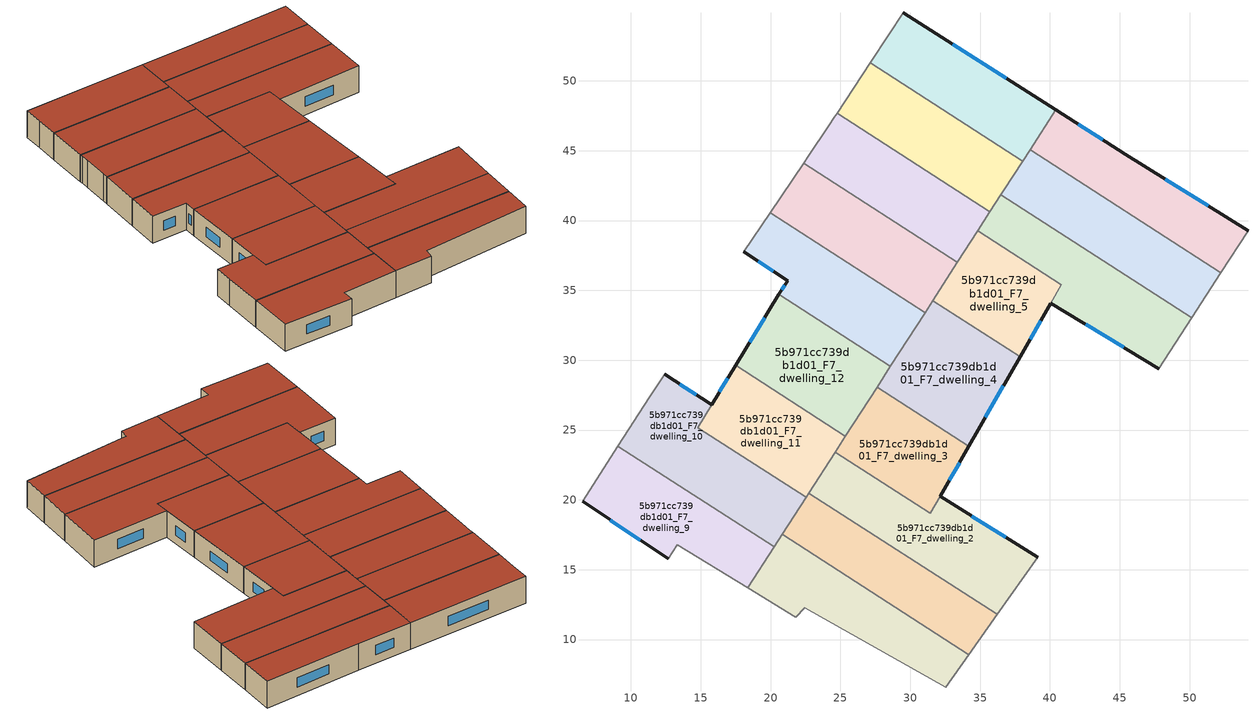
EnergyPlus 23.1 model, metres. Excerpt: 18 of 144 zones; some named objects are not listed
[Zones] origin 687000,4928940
5b971cc739db1d01_F7_dwelling_0
 floor to 5b971cc739db1d01_F6_dwelling_0 (EU_floor_Construction): 34.19,8.92 32.55,6.59 22.43,12.28 21.81,11.59 18.36,13.7 20.83,17.54 z21
 wall adiabatic (EU_wall_Construction): 18.36,13.7 21.81,11.59 22.43,12.28 32.55,6.59 34.19,8.92 z21:24
 wall to 5b971cc739db1d01_F7_dwelling_1 (EU_wall_Construction): 34.19,8.92 20.83,17.54 z21:24
 wall to 5b971cc739db1d01_F7_dwelling_9 (EU_wall_Construction): 20.25,16.63 18.36,13.7 z21:24
 wall to 5b971cc739db1d01_F7_dwelling_10 (EU_wall_Construction): 20.83,17.53 20.25,16.63 z21:24
 roof outside (EU_roof_Construction): 32.55,6.59 34.19,8.92 20.83,17.54 18.36,13.7 21.81,11.59 22.43,12.28 z24
5b971cc739db1d01_F7_dwelling_1
 floor to 5b971cc739db1d01_F6_dwelling_1 (EU_floor_Construction): 36.22,11.8 34.19,8.92 20.83,17.54 22.53,20.18 22.73,20.49 z21
 wall adiabatic (EU_wall_Construction): 34.19,8.92 36.22,11.8 z21:24
 wall to 5b971cc739db1d01_F7_dwelling_2 (EU_wall_Construction): 36.22,11.8 22.73,20.49 z21:24
 wall to 5b971cc739db1d01_F7_dwelling_10 (EU_wall_Construction): 22.53,20.18 20.83,17.54 z21:24
 wall to 5b971cc739db1d01_F7_dwelling_11 (EU_wall_Construction): 22.73,20.49 22.53,20.18 z21:24
 roof outside (EU_roof_Construction): 34.19,8.92 36.22,11.8 22.73,20.49 22.53,20.18 20.83,17.54 z24
5b971cc739db1d01_F7_dwelling_10
 floor to 5b971cc739db1d01_F6_dwelling_10 (EU_floor_Construction): 15.77,26.81 14.77,25.18 22.53,20.18 20.25,16.63 9.07,23.83 11.36,27.38 12.42,29.01 z21
 wall outside (EU_wall_Construction): 15.77,26.81 12.42,29.01 z21:24
 wall adiabatic (EU_wall_Construction): 12.42,29.01 11.36,27.38 9.07,23.83 z21:24
 wall to 5b971cc739db1d01_F7_dwelling_11 (EU_wall_Construction): 22.53,20.18 14.77,25.18 15.77,26.81 z21:24
 wall to 5b971cc739db1d01_F7_dwelling_9 (EU_wall_Construction): 9.07,23.83 20.25,16.63 z21:24
 window (EU_Window_Construction): 14.68,27.53 13.51,28.29 z21.98:23.02
 roof outside (EU_roof_Construction): 20.25,16.63 22.53,20.18 14.77,25.18 15.77,26.81 12.42,29.01 11.36,27.38 9.07,23.83 z24
5b971cc739db1d01_F7_dwelling_11
 floor to 5b971cc739db1d01_F6_dwelling_11 (EU_floor_Construction): 25.35,24.56 22.53,20.18 14.77,25.18 17.49,29.62 z21
 wall outside (EU_wall_Construction): 17.49,29.62 15.77,26.81 z21:24
 wall to 5b971cc739db1d01_F7_dwelling_12 (EU_wall_Construction): 25.35,24.56 17.49,29.62 z21:24
 wall to 5b971cc739db1d01_F7_dwelling_2 (EU_wall_Construction): 22.73,20.49 24.62,23.42 z21:24
 wall to 5b971cc739db1d01_F7_dwelling_3 (EU_wall_Construction): 24.62,23.42 25.35,24.56 z21:24
 window (EU_Window_Construction): 16.93,28.71 16.33,27.73 z21.98:23.02
 roof outside (EU_roof_Construction): 22.53,20.18 25.35,24.56 17.49,29.62 14.77,25.18 z24
5b971cc739db1d01_F7_dwelling_12
 floor to 5b971cc739db1d01_F6_dwelling_12 (EU_floor_Construction): 28.58,29.57 25.35,24.56 17.49,29.62 20.6,34.71 z21
 wall outside (EU_wall_Construction): 20.6,34.71 17.49,29.62 z21:24
 wall to 5b971cc739db1d01_F7_dwelling_13 (EU_wall_Construction): 28.58,29.57 20.6,34.71 z21:24
 wall to 5b971cc739db1d01_F7_dwelling_3 (EU_wall_Construction): 25.35,24.56 27.62,28.08 z21:24
 wall to 5b971cc739db1d01_F7_dwelling_4 (EU_wall_Construction): 27.62,28.08 28.58,29.57 z21:24
 window (EU_Window_Construction): 19.59,33.06 18.5,31.28 z21.98:23.02
 roof outside (EU_roof_Construction): 25.35,24.56 28.58,29.57 20.6,34.71 17.49,29.62 z24
5b971cc739db1d01_F7_dwelling_13
 floor to 5b971cc739db1d01_F6_dwelling_13 (EU_floor_Construction): 31.06,33.42 28.58,29.57 20.6,34.71 21.21,35.71 18.08,37.77 19.97,40.56 z21
 wall outside (EU_wall_Construction): 18.08,37.77 21.21,35.71 20.6,34.71 z21:24
 wall to 5b971cc739db1d01_F7_dwelling_14 (EU_wall_Construction): 31.06,33.42 19.97,40.56 z21:24
 wall adiabatic (EU_wall_Construction): 19.97,40.56 18.08,37.77 z21:24
 wall to 5b971cc739db1d01_F7_dwelling_4 (EU_wall_Construction): 28.58,29.57 31.06,33.42 z21:24
 window (EU_Window_Construction): 21.01,35.38 20.8,35.03 / 19.1,37.1 20.19,36.38 z21.98:23.02
 roof outside (EU_roof_Construction): 28.58,29.57 31.06,33.42 19.97,40.56 18.08,37.77 21.21,35.71 20.6,34.71 z24
5b971cc739db1d01_F7_dwelling_14
 floor to 5b971cc739db1d01_F6_dwelling_14 (EU_floor_Construction): 33.37,37.01 31.06,33.42 19.97,40.56 22.37,44.1 z21
 wall adiabatic (EU_wall_Construction): 22.37,44.1 19.97,40.56 z21:24
 wall to 5b971cc739db1d01_F7_dwelling_15 (EU_wall_Construction): 33.37,37.01 22.37,44.1 z21:24
 wall to 5b971cc739db1d01_F7_dwelling_5 (EU_wall_Construction): 31.61,34.27 33.37,37.01 z21:24
 wall to 5b971cc739db1d01_F7_dwelling_4 (EU_wall_Construction): 31.06,33.42 31.61,34.27 z21:24
 roof outside (EU_roof_Construction): 31.06,33.42 33.37,37.01 22.37,44.1 19.97,40.56 z24
5b971cc739db1d01_F7_dwelling_15
 floor to 5b971cc739db1d01_F6_dwelling_15 (EU_floor_Construction): 35.7,40.62 33.37,37.01 22.37,44.1 22.7,44.59 24.17,46.79 24.57,47.4 24.75,47.68 z21
 wall adiabatic (EU_wall_Construction): 24.75,47.68 24.57,47.4 24.17,46.79 22.7,44.59 22.37,44.1 z21:24
 wall to 5b971cc739db1d01_F7_dwelling_16 (EU_wall_Construction): 35.7,40.62 24.75,47.68 z21:24
 wall to 5b971cc739db1d01_F7_dwelling_6 (EU_wall_Construction): 34.83,39.28 35.7,40.62 z21:24
 wall to 5b971cc739db1d01_F7_dwelling_5 (EU_wall_Construction): 33.37,37.01 34.83,39.28 z21:24
 roof outside (EU_roof_Construction): 33.37,37.01 35.7,40.62 24.75,47.68 24.57,47.4 24.17,46.79 22.7,44.59 22.37,44.1 z24
5b971cc739db1d01_F7_dwelling_16
 floor to 5b971cc739db1d01_F6_dwelling_16 (EU_floor_Construction): 38.04,44.25 35.7,40.62 24.75,47.68 27.13,51.28 z21
 wall adiabatic (EU_wall_Construction): 27.13,51.28 24.75,47.68 z21:24
 wall to 5b971cc739db1d01_F7_dwelling_17 (EU_wall_Construction): 38.04,44.25 27.13,51.28 z21:24
 wall to 5b971cc739db1d01_F7_dwelling_7 (EU_wall_Construction): 36.49,41.84 36.7,42.18 38.04,44.25 z21:24
 wall to 5b971cc739db1d01_F7_dwelling_6 (EU_wall_Construction): 35.7,40.62 36.49,41.84 z21:24
 roof outside (EU_roof_Construction): 35.7,40.62 38.04,44.25 27.13,51.28 24.75,47.68 z24
5b971cc739db1d01_F7_dwelling_17
 floor to 5b971cc739db1d01_F6_dwelling_17 (EU_floor_Construction): 40.4,47.92 38.04,44.25 27.13,51.28 28.45,53.29 29.49,54.88 z21
 wall outside (EU_wall_Construction): 40.4,47.92 29.49,54.88 z21:24
 wall adiabatic (EU_wall_Construction): 29.49,54.88 28.45,53.29 27.13,51.28 z21:24
 wall to 5b971cc739db1d01_F7_dwelling_8 (EU_wall_Construction): 38.57,45.08 40.4,47.92 z21:24
 wall to 5b971cc739db1d01_F7_dwelling_7 (EU_wall_Construction): 38.04,44.26 38.57,45.08 z21:24
 window (EU_Window_Construction): 36.85,50.19 33.04,52.62 z21.98:23.02
 roof outside (EU_roof_Construction): 38.04,44.25 40.4,47.92 29.49,54.88 28.45,53.29 27.13,51.28 z24
5b971cc739db1d01_F7_dwelling_2
 floor to 5b971cc739db1d01_F6_dwelling_2 (EU_floor_Construction): 39.12,15.9 36.22,11.8 22.73,20.49 24.62,23.42 31.43,19.03 32.14,20.26 z21
 wall outside (EU_wall_Construction): 39.12,15.9 32.14,20.26 z21:24
 wall adiabatic (EU_wall_Construction): 36.22,11.8 39.12,15.9 z21:24
 wall to 5b971cc739db1d01_F7_dwelling_3 (EU_wall_Construction): 32.14,20.26 31.43,19.03 24.62,23.42 z21:24
 window (EU_Window_Construction): 36.85,17.32 34.41,18.84 z21.98:23.02
 roof outside (EU_roof_Construction): 36.22,11.8 39.12,15.9 32.14,20.26 31.43,19.03 24.62,23.42 22.73,20.49 z24
5b971cc739db1d01_F7_dwelling_3
 floor to 5b971cc739db1d01_F6_dwelling_3 (EU_floor_Construction): 34.19,23.84 31.43,19.03 24.62,23.42 27.62,28.08 z21
 wall outside (EU_wall_Construction): 32.14,20.26 34.19,23.84 z21:24
 wall to 5b971cc739db1d01_F7_dwelling_4 (EU_wall_Construction): 34.19,23.84 27.62,28.08 z21:24
 window (EU_Window_Construction): 32.8,21.43 33.52,22.68 z21.98:23.02
 roof outside (EU_roof_Construction): 31.43,19.03 34.19,23.84 27.62,28.08 24.62,23.42 z24
5b971cc739db1d01_F7_dwelling_4
 floor to 5b971cc739db1d01_F6_dwelling_4 (EU_floor_Construction): 37.85,30.24 34.19,23.84 27.62,28.08 31.61,34.27 z21
 wall outside (EU_wall_Construction): 34.19,23.84 37.85,30.24 z21:24
 wall to 5b971cc739db1d01_F7_dwelling_5 (EU_wall_Construction): 37.85,30.24 31.61,34.27 z21:24
 window (EU_Window_Construction): 35.38,25.93 36.66,28.16 z21.98:23.02
 roof outside (EU_roof_Construction): 34.19,23.84 37.85,30.24 31.61,34.27 27.62,28.08 z24
5b971cc739db1d01_F7_dwelling_5
 floor to 5b971cc739db1d01_F6_dwelling_5 (EU_floor_Construction): 40.82,35.42 37.85,30.24 31.61,34.27 34.83,39.28 z21
 wall outside (EU_wall_Construction): 37.85,30.24 40.06,34.09 z21:24
 wall to 5b971cc739db1d01_F7_dwelling_6 (EU_wall_Construction): 40.06,34.09 40.82,35.42 34.83,39.28 z21:24
 window (EU_Window_Construction): 38.57,31.49 39.34,32.84 z21.98:23.02
 roof outside (EU_roof_Construction): 37.85,30.24 40.82,35.42 34.83,39.28 31.61,34.27 z24
5b971cc739db1d01_F7_dwelling_6
 floor to 5b971cc739db1d01_F6_dwelling_6 (EU_floor_Construction): 50.15,33.04 47.8,29.4 40.06,34.09 40.82,35.42 34.83,39.28 36.49,41.84 z21
 wall outside (EU_wall_Construction): 40.06,34.09 47.8,29.4 z21:24
 wall to 5b971cc739db1d01_F7_dwelling_7 (EU_wall_Construction): 50.15,33.04 36.49,41.84 z21:24
 wall adiabatic (EU_wall_Construction): 47.8,29.4 50.15,33.04 z21:24
 window (EU_Window_Construction): 42.57,32.56 45.28,30.92 z21.98:23.02
 roof outside (EU_roof_Construction): 47.8,29.4 50.15,33.04 36.49,41.84 34.83,39.28 40.82,35.42 40.06,34.09 z24
5b971cc739db1d01_F7_dwelling_7
 floor to 5b971cc739db1d01_F6_dwelling_7 (EU_floor_Construction): 52.24,36.28 50.15,33.04 36.49,41.84 36.7,42.18 38.57,45.08 z21
 wall to 5b971cc739db1d01_F7_dwelling_8 (EU_wall_Construction): 52.24,36.28 38.57,45.08 z21:24
 wall adiabatic (EU_wall_Construction): 50.15,33.04 52.24,36.28 z21:24
 roof outside (EU_roof_Construction): 50.15,33.04 52.24,36.28 38.57,45.08 36.7,42.18 36.49,41.84 z24
5b971cc739db1d01_F7_dwelling_8
 floor to 5b971cc739db1d01_F6_dwelling_8 (EU_floor_Construction): 54.18,39.28 52.24,36.28 38.57,45.08 40.4,47.92 45.39,44.75 z21
 wall outside (EU_wall_Construction): 54.18,39.28 45.39,44.75 40.4,47.92 z21:24
 wall adiabatic (EU_wall_Construction): 52.24,36.28 54.18,39.28 z21:24
 window (EU_Window_Construction): 43.77,45.78 42.02,46.89 / 51.32,41.06 48.25,42.97 z21.98:23.02
 roof outside (EU_roof_Construction): 52.24,36.28 54.18,39.28 45.39,44.75 40.4,47.92 38.57,45.08 z24
5b971cc739db1d01_F7_dwelling_9
 floor to 5b971cc739db1d01_F6_dwelling_9 (EU_floor_Construction): 20.25,16.63 18.36,13.7 13.3,16.78 12.68,15.78 6.53,19.9 9.07,23.83 z21
 wall outside (EU_wall_Construction): 6.53,19.9 12.68,15.78 z21:24
 wall adiabatic (EU_wall_Construction): 12.68,15.78 13.3,16.78 18.36,13.7 / 9.07,23.83 6.53,19.9 z21:24
 window (EU_Window_Construction): 8.53,18.56 10.68,17.12 z21.98:23.02
 roof outside (EU_roof_Construction): 18.36,13.7 20.25,16.63 9.07,23.83 6.53,19.9 12.68,15.78 13.3,16.78 z24
[Building]
EU S2 Campaign: North Axis=0; Terrain=City; Solar Distribution=FullExterior
[Site:Location]
Bologna: Latitude=44.5; Longitude=11.25; Time Zone=1; Elevation=37
[SizingPeriod:WeatherFileDays]
AnnualSizingPeriod: Begin Month=1; Begin Day of Month=1; End Month=12; End Day of Month=31; Day of Week for Start Day=Monday; Use Weather File Daylight Saving Period=No; Use Weather File Rain and Snow Indicators=No
[MATERIAL]
EU_InternalMass_Material: Roughness=MediumRough; Thickness=0.1; Conductivity=1; Density=1800; Specific Heat=900; Thermal Absorptance=0.9; Solar Absorptance=0.7; Visible Absorptance=0.7
[MATERIAL:NOMASS] Roughness=MediumRough; Thermal Absorptance=0.9; Solar Absorptance=0.7; Visible Absorptance=0.7
Name | Thermal Resistance
EU_wall_NoMass | 0.905828
EU_roof_NoMass | 0.37593
EU_floor_NoMass | 0.67114
[WINDOWMATERIAL:SIMPLEGLAZINGSYSTEM]
EU_Window_SimpleGlazing: UFactor=4.52486; Solar Heat Gain Coefficient=0.85; Visible Transmittance=0.85
[CONSTRUCTION]
EU_wall_Construction: EU_wall_NoMass
EU_roof_Construction: EU_roof_NoMass
EU_floor_Construction: EU_floor_NoMass
EU_Window_Construction: EU_Window_SimpleGlazing
EU_InternalMass_Construction: EU_InternalMass_Material
[ZONE] Type=1; Multiplier=1; Ceiling Height=autocalculate; Floor Area=autocalculate; Part of Total Floor Area=Yes
Name | Volume
5b971cc739db1d01_F7_dwelling_0 | 168.436
5b971cc739db1d01_F7_dwelling_1 | 168.46
5b971cc739db1d01_F7_dwelling_10 | 191.74
5b971cc739db1d01_F7_dwelling_11 | 145.154
5b971cc739db1d01_F7_dwelling_12 | 168.438
5b971cc739db1d01_F7_dwelling_13; 5b971cc739db1d01_F7_dwelling_16; 5b971cc739db1d01_F7_dwelling_4 | 168.426
5b971cc739db1d01_F7_dwelling_14 | 168.458
5b971cc739db1d01_F7_dwelling_15 | 168.444
5b971cc739db1d01_F7_dwelling_17 | 168.457
5b971cc739db1d01_F7_dwelling_2 | 204.521
5b971cc739db1d01_F7_dwelling_3 | 132.349
5b971cc739db1d01_F7_dwelling_5 | 130.07
5b971cc739db1d01_F7_dwelling_6 | 187.3
5b971cc739db1d01_F7_dwelling_7 | 187.932
5b971cc739db1d01_F7_dwelling_8 | 168.45
5b971cc739db1d01_F7_dwelling_9 | 168.433
[INTERNALMASS] Construction=EU_InternalMass_Construction
Name | Zone or ZoneList | Surface Area
5b971cc739db1d01_F7_dwelling_0_EU_InternalMass | 5b971cc739db1d01_F7_dwelling_0 | 56.1451
5b971cc739db1d01_F7_dwelling_1_EU_InternalMass | 5b971cc739db1d01_F7_dwelling_1 | 56.1549
5b971cc739db1d01_F7_dwelling_2_EU_InternalMass | 5b971cc739db1d01_F7_dwelling_2 | 68.1744
5b971cc739db1d01_F7_dwelling_3_EU_InternalMass | 5b971cc739db1d01_F7_dwelling_3 | 44.1213
5b971cc739db1d01_F7_dwelling_4_EU_InternalMass | 5b971cc739db1d01_F7_dwelling_4 | 56.1423
5b971cc739db1d01_F7_dwelling_5_EU_InternalMass | 5b971cc739db1d01_F7_dwelling_5 | 43.3524
5b971cc739db1d01_F7_dwelling_6_EU_InternalMass | 5b971cc739db1d01_F7_dwelling_6 | 62.4369
5b971cc739db1d01_F7_dwelling_7_EU_InternalMass | 5b971cc739db1d01_F7_dwelling_7 | 62.642
5b971cc739db1d01_F7_dwelling_8_EU_InternalMass | 5b971cc739db1d01_F7_dwelling_8 | 56.1504
5b971cc739db1d01_F7_dwelling_9_EU_InternalMass | 5b971cc739db1d01_F7_dwelling_9 | 56.1443
5b971cc739db1d01_F7_dwelling_10_EU_InternalMass | 5b971cc739db1d01_F7_dwelling_10 | 63.9151
5b971cc739db1d01_F7_dwelling_11_EU_InternalMass | 5b971cc739db1d01_F7_dwelling_11 | 48.3802
5b971cc739db1d01_F7_dwelling_12_EU_InternalMass | 5b971cc739db1d01_F7_dwelling_12 | 56.1462
5b971cc739db1d01_F7_dwelling_13_EU_InternalMass | 5b971cc739db1d01_F7_dwelling_13 | 56.1421
5b971cc739db1d01_F7_dwelling_14_EU_InternalMass | 5b971cc739db1d01_F7_dwelling_14 | 56.1528
5b971cc739db1d01_F7_dwelling_15_EU_InternalMass | 5b971cc739db1d01_F7_dwelling_15 | 56.1477
5b971cc739db1d01_F7_dwelling_16_EU_InternalMass | 5b971cc739db1d01_F7_dwelling_16 | 56.1423
5b971cc739db1d01_F7_dwelling_17_EU_InternalMass | 5b971cc739db1d01_F7_dwelling_17 | 56.1525
[OTHEREQUIPMENT] Fuel Type=Electricity; Design Level Calculation Method=Watts/Area; Power per Zone Floor Area=1; Fraction Latent=0; Fraction Radiant=0; Fraction Lost=0; Carbon Dioxide Generation Rate=0; EndUse Subcategory=EU_Step8_InternalGains
Name | Zone or ZoneList or Space or SpaceList | Schedule
EU_Step8_InternalGain_5b971cc739db1d01_F7_dwelling_0_f000 | 5b971cc739db1d01_F7_dwelling_0 | EU_Step8_GainSchedule_5b971cc739db1d01_F7_dwelling_0_f000
EU_Step8_InternalGain_5b971cc739db1d01_F7_dwelling_1_f000 | 5b971cc739db1d01_F7_dwelling_1 | EU_Step8_GainSchedule_5b971cc739db1d01_F7_dwelling_1_f000
EU_Step8_InternalGain_5b971cc739db1d01_F7_dwelling_2_f000 | 5b971cc739db1d01_F7_dwelling_2 | EU_Step8_GainSchedule_5b971cc739db1d01_F7_dwelling_2_f000
EU_Step8_InternalGain_5b971cc739db1d01_F7_dwelling_3_f000 | 5b971cc739db1d01_F7_dwelling_3 | EU_Step8_GainSchedule_5b971cc739db1d01_F7_dwelling_3_f000
EU_Step8_InternalGain_5b971cc739db1d01_F7_dwelling_4_f000 | 5b971cc739db1d01_F7_dwelling_4 | EU_Step8_GainSchedule_5b971cc739db1d01_F7_dwelling_4_f000
EU_Step8_InternalGain_5b971cc739db1d01_F7_dwelling_5_f000 | 5b971cc739db1d01_F7_dwelling_5 | EU_Step8_GainSchedule_5b971cc739db1d01_F7_dwelling_5_f000
EU_Step8_InternalGain_5b971cc739db1d01_F7_dwelling_6_f000 | 5b971cc739db1d01_F7_dwelling_6 | EU_Step8_GainSchedule_5b971cc739db1d01_F7_dwelling_6_f000
EU_Step8_InternalGain_5b971cc739db1d01_F7_dwelling_7_f000 | 5b971cc739db1d01_F7_dwelling_7 | EU_Step8_GainSchedule_5b971cc739db1d01_F7_dwelling_7_f000
EU_Step8_InternalGain_5b971cc739db1d01_F7_dwelling_8_f000 | 5b971cc739db1d01_F7_dwelling_8 | EU_Step8_GainSchedule_5b971cc739db1d01_F7_dwelling_8_f000
EU_Step8_InternalGain_5b971cc739db1d01_F7_dwelling_9_f000 | 5b971cc739db1d01_F7_dwelling_9 | EU_Step8_GainSchedule_5b971cc739db1d01_F7_dwelling_9_f000
EU_Step8_InternalGain_5b971cc739db1d01_F7_dwelling_10_f000 | 5b971cc739db1d01_F7_dwelling_10 | EU_Step8_GainSchedule_5b971cc739db1d01_F7_dwelling_10_f000
EU_Step8_InternalGain_5b971cc739db1d01_F7_dwelling_11_f000 | 5b971cc739db1d01_F7_dwelling_11 | EU_Step8_GainSchedule_5b971cc739db1d01_F7_dwelling_11_f000
EU_Step8_InternalGain_5b971cc739db1d01_F7_dwelling_12_f000 | 5b971cc739db1d01_F7_dwelling_12 | EU_Step8_GainSchedule_5b971cc739db1d01_F7_dwelling_12_f000
EU_Step8_InternalGain_5b971cc739db1d01_F7_dwelling_13_f000 | 5b971cc739db1d01_F7_dwelling_13 | EU_Step8_GainSchedule_5b971cc739db1d01_F7_dwelling_13_f000
EU_Step8_InternalGain_5b971cc739db1d01_F7_dwelling_14_f000 | 5b971cc739db1d01_F7_dwelling_14 | EU_Step8_GainSchedule_5b971cc739db1d01_F7_dwelling_14_f000
EU_Step8_InternalGain_5b971cc739db1d01_F7_dwelling_15_f000 | 5b971cc739db1d01_F7_dwelling_15 | EU_Step8_GainSchedule_5b971cc739db1d01_F7_dwelling_15_f000
EU_Step8_InternalGain_5b971cc739db1d01_F7_dwelling_16_f000 | 5b971cc739db1d01_F7_dwelling_16 | EU_Step8_GainSchedule_5b971cc739db1d01_F7_dwelling_16_f000
EU_Step8_InternalGain_5b971cc739db1d01_F7_dwelling_17_f000 | 5b971cc739db1d01_F7_dwelling_17 | EU_Step8_GainSchedule_5b971cc739db1d01_F7_dwelling_17_f000
[ZONEVENTILATION:DESIGNFLOWRATE] Schedule=EU_AlwaysOn; Design Flow Rate Calculation Method=AirChanges/Hour; Air Changes per Hour=0.73129; Ventilation Type=Natural; Fan Pressure Rise=0; Fan Total Efficiency=1; Constant Term Coefficient=1; Temperature Term Coefficient=0; Velocity Term Coefficient=0; Velocity Squared Term Coefficient=0; Minimum Indoor Temperature=-100; Maximum Indoor Temperature=100; Delta Temperature=-100; Minimum Outdoor Temperature=-100; Maximum Outdoor Temperature=100; Maximum Wind Speed=40
Name | Zone or ZoneList or Space or SpaceList
EU_ConstantAir_5b971cc739db1d01_F7_dwelling_0 | 5b971cc739db1d01_F7_dwelling_0
EU_ConstantAir_5b971cc739db1d01_F7_dwelling_1 | 5b971cc739db1d01_F7_dwelling_1
EU_ConstantAir_5b971cc739db1d01_F7_dwelling_2 | 5b971cc739db1d01_F7_dwelling_2
EU_ConstantAir_5b971cc739db1d01_F7_dwelling_3 | 5b971cc739db1d01_F7_dwelling_3
EU_ConstantAir_5b971cc739db1d01_F7_dwelling_4 | 5b971cc739db1d01_F7_dwelling_4
EU_ConstantAir_5b971cc739db1d01_F7_dwelling_5 | 5b971cc739db1d01_F7_dwelling_5
EU_ConstantAir_5b971cc739db1d01_F7_dwelling_6 | 5b971cc739db1d01_F7_dwelling_6
EU_ConstantAir_5b971cc739db1d01_F7_dwelling_7 | 5b971cc739db1d01_F7_dwelling_7
EU_ConstantAir_5b971cc739db1d01_F7_dwelling_8 | 5b971cc739db1d01_F7_dwelling_8
EU_ConstantAir_5b971cc739db1d01_F7_dwelling_9 | 5b971cc739db1d01_F7_dwelling_9
EU_ConstantAir_5b971cc739db1d01_F7_dwelling_10 | 5b971cc739db1d01_F7_dwelling_10
EU_ConstantAir_5b971cc739db1d01_F7_dwelling_11 | 5b971cc739db1d01_F7_dwelling_11
EU_ConstantAir_5b971cc739db1d01_F7_dwelling_12 | 5b971cc739db1d01_F7_dwelling_12
EU_ConstantAir_5b971cc739db1d01_F7_dwelling_13 | 5b971cc739db1d01_F7_dwelling_13
EU_ConstantAir_5b971cc739db1d01_F7_dwelling_14 | 5b971cc739db1d01_F7_dwelling_14
EU_ConstantAir_5b971cc739db1d01_F7_dwelling_15 | 5b971cc739db1d01_F7_dwelling_15
EU_ConstantAir_5b971cc739db1d01_F7_dwelling_16 | 5b971cc739db1d01_F7_dwelling_16
EU_ConstantAir_5b971cc739db1d01_F7_dwelling_17 | 5b971cc739db1d01_F7_dwelling_17
[HVACTEMPLATE:ZONE:IDEALLOADSAIRSYSTEM] System Availability Schedule=EU_AlwaysOn; Maximum Heating Supply Air Temperature=50; Minimum Cooling Supply Air Temperature=13; Maximum Heating Supply Air Humidity Ratio=0.0156; Minimum Cooling Supply Air Humidity Ratio=0.0077; Heating Limit=NoLimit; Cooling Limit=NoLimit; Heating Availability Schedule=EU_AlwaysOn; Cooling Availability Schedule=EU_CoolingOff; Dehumidification Control Type=ConstantSensibleHeatRatio; Cooling Sensible Heat Ratio=0.7; Dehumidification Setpoint=60; Humidification Control Type=None; Humidification Setpoint=30; Outdoor Air Method=None; Outdoor Air Flow Rate per Person=0.00944; Outdoor Air Flow Rate per Zone Floor Area=0; Outdoor Air Flow Rate per Zone=0; Demand Controlled Ventilation Type=None; Outdoor Air Economizer Type=NoEconomizer; Heat Recovery Type=None; Sensible Heat Recovery Effectiveness=0.7; Latent Heat Recovery Effectiveness=0.65
Name | Template Thermostat
5b971cc739db1d01_F7_dwelling_0 | EU_HeatOnly_5b971cc739db1d01_F7_dwelling_0
5b971cc739db1d01_F7_dwelling_1 | EU_HeatOnly_5b971cc739db1d01_F7_dwelling_1
5b971cc739db1d01_F7_dwelling_2 | EU_HeatOnly_5b971cc739db1d01_F7_dwelling_2
5b971cc739db1d01_F7_dwelling_3 | EU_HeatOnly_5b971cc739db1d01_F7_dwelling_3
5b971cc739db1d01_F7_dwelling_4 | EU_HeatOnly_5b971cc739db1d01_F7_dwelling_4
5b971cc739db1d01_F7_dwelling_5 | EU_HeatOnly_5b971cc739db1d01_F7_dwelling_5
5b971cc739db1d01_F7_dwelling_6 | EU_HeatOnly_5b971cc739db1d01_F7_dwelling_6
5b971cc739db1d01_F7_dwelling_7 | EU_HeatOnly_5b971cc739db1d01_F7_dwelling_7
5b971cc739db1d01_F7_dwelling_8 | EU_HeatOnly_5b971cc739db1d01_F7_dwelling_8
5b971cc739db1d01_F7_dwelling_9 | EU_HeatOnly_5b971cc739db1d01_F7_dwelling_9
5b971cc739db1d01_F7_dwelling_10 | EU_HeatOnly_5b971cc739db1d01_F7_dwelling_10
5b971cc739db1d01_F7_dwelling_11 | EU_HeatOnly_5b971cc739db1d01_F7_dwelling_11
5b971cc739db1d01_F7_dwelling_12 | EU_HeatOnly_5b971cc739db1d01_F7_dwelling_12
5b971cc739db1d01_F7_dwelling_13 | EU_HeatOnly_5b971cc739db1d01_F7_dwelling_13
5b971cc739db1d01_F7_dwelling_14 | EU_HeatOnly_5b971cc739db1d01_F7_dwelling_14
5b971cc739db1d01_F7_dwelling_15 | EU_HeatOnly_5b971cc739db1d01_F7_dwelling_15
5b971cc739db1d01_F7_dwelling_16 | EU_HeatOnly_5b971cc739db1d01_F7_dwelling_16
5b971cc739db1d01_F7_dwelling_17 | EU_HeatOnly_5b971cc739db1d01_F7_dwelling_17
[SIZING:ZONE] Zone Cooling Design Supply Air Temperature Input Method=SupplyAirTemperature; Zone Cooling Design Supply Air Temperature=13; Zone Heating Design Supply Air Temperature Input Method=SupplyAirTemperature; Zone Heating Design Supply Air Temperature=50; Zone Cooling Design Supply Air Humidity Ratio=0.008; Zone Heating Design Supply Air Humidity Ratio=0.008; Cooling Design Air Flow Method=DesignDay; Cooling Design Air Flow Rate=0; Cooling Minimum Air Flow per Zone Floor Area=0.000762; Cooling Minimum Air Flow=0; Cooling Minimum Air Flow Fraction=0.2; Heating Design Air Flow Method=DesignDay; Heating Design Air Flow Rate=0; Heating Maximum Air Flow per Zone Floor Area=0.002032; Heating Maximum Air Flow=0.141576; Heating Maximum Air Flow Fraction=0.3; Account for Dedicated Outdoor Air System=No; Dedicated Outdoor Air System Control Strategy=NeutralSupplyAir; Dedicated Outdoor Air Low Setpoint Temperature for Design=autosize; Dedicated Outdoor Air High Setpoint Temperature for Design=autosize; Zone Load Sizing Method=Sensible Load Only No Latent Load; Zone Latent Cooling Design Supply Air Humidity Ratio Input Method=HumidityRatioDifference; Zone Cooling Design Supply Air Humidity Ratio Difference=0.005; Zone Latent Heating Design Supply Air Humidity Ratio Input Method=HumidityRatioDifference; Zone Humidification Design Supply Air Humidity Ratio Difference=0.005
5b971cc739db1d01_F7_dwelling_0; 5b971cc739db1d01_F7_dwelling_1; 5b971cc739db1d01_F7_dwelling_2; 5b971cc739db1d01_F7_dwelling_3; 5b971cc739db1d01_F7_dwelling_4; 5b971cc739db1d01_F7_dwelling_5; 5b971cc739db1d01_F7_dwelling_6; 5b971cc739db1d01_F7_dwelling_7; 5b971cc739db1d01_F7_dwelling_8; 5b971cc739db1d01_F7_dwelling_9; 5b971cc739db1d01_F7_dwelling_10; 5b971cc739db1d01_F7_dwelling_11; 5b971cc739db1d01_F7_dwelling_12; 5b971cc739db1d01_F7_dwelling_13; 5b971cc739db1d01_F7_dwelling_14; 5b971cc739db1d01_F7_dwelling_15; 5b971cc739db1d01_F7_dwelling_16; 5b971cc739db1d01_F7_dwelling_17
[SCHEDULE:CONSTANT]
Name | Hourly Value
EU_AlwaysOn | 1
EU_CoolingOff | 0
[SCHEDULE:FILE] Column Number=1; Rows to Skip at Top=0; Number of Hours of Data=8760; Column Separator=Comma; Interpolate to Timestep=No; Minutes per Item=60; Adjust Schedule for Daylight Savings=Yes
Name | File
EU_Step8_GainSchedule_5b971cc739db1d01_F7_dwelling_0_f000 | ../../schedules/5b971cc739db1d01/5b971cc739db1d01_F7_dwelling_0_f000_gain.csv
EU_Step8_GainSchedule_5b971cc739db1d01_F7_dwelling_1_f000 | ../../schedules/5b971cc739db1d01/5b971cc739db1d01_F7_dwelling_1_f000_gain.csv
EU_Step8_GainSchedule_5b971cc739db1d01_F7_dwelling_2_f000 | ../../schedules/5b971cc739db1d01/5b971cc739db1d01_F7_dwelling_2_f000_gain.csv
EU_Step8_GainSchedule_5b971cc739db1d01_F7_dwelling_3_f000 | ../../schedules/5b971cc739db1d01/5b971cc739db1d01_F7_dwelling_3_f000_gain.csv
EU_Step8_GainSchedule_5b971cc739db1d01_F7_dwelling_4_f000 | ../../schedules/5b971cc739db1d01/5b971cc739db1d01_F7_dwelling_4_f000_gain.csv
EU_Step8_GainSchedule_5b971cc739db1d01_F7_dwelling_5_f000 | ../../schedules/5b971cc739db1d01/5b971cc739db1d01_F7_dwelling_5_f000_gain.csv
EU_Step8_GainSchedule_5b971cc739db1d01_F7_dwelling_6_f000 | ../../schedules/5b971cc739db1d01/5b971cc739db1d01_F7_dwelling_6_f000_gain.csv
EU_Step8_GainSchedule_5b971cc739db1d01_F7_dwelling_7_f000 | ../../schedules/5b971cc739db1d01/5b971cc739db1d01_F7_dwelling_7_f000_gain.csv
EU_Step8_GainSchedule_5b971cc739db1d01_F7_dwelling_8_f000 | ../../schedules/5b971cc739db1d01/5b971cc739db1d01_F7_dwelling_8_f000_gain.csv
EU_Step8_GainSchedule_5b971cc739db1d01_F7_dwelling_9_f000 | ../../schedules/5b971cc739db1d01/5b971cc739db1d01_F7_dwelling_9_f000_gain.csv
EU_Step8_GainSchedule_5b971cc739db1d01_F7_dwelling_10_f000 | ../../schedules/5b971cc739db1d01/5b971cc739db1d01_F7_dwelling_10_f000_gain.csv
EU_Step8_GainSchedule_5b971cc739db1d01_F7_dwelling_11_f000 | ../../schedules/5b971cc739db1d01/5b971cc739db1d01_F7_dwelling_11_f000_gain.csv
EU_Step8_GainSchedule_5b971cc739db1d01_F7_dwelling_12_f000 | ../../schedules/5b971cc739db1d01/5b971cc739db1d01_F7_dwelling_12_f000_gain.csv
EU_Step8_GainSchedule_5b971cc739db1d01_F7_dwelling_13_f000 | ../../schedules/5b971cc739db1d01/5b971cc739db1d01_F7_dwelling_13_f000_gain.csv
EU_Step8_GainSchedule_5b971cc739db1d01_F7_dwelling_14_f000 | ../../schedules/5b971cc739db1d01/5b971cc739db1d01_F7_dwelling_14_f000_gain.csv
EU_Step8_GainSchedule_5b971cc739db1d01_F7_dwelling_15_f000 | ../../schedules/5b971cc739db1d01/5b971cc739db1d01_F7_dwelling_15_f000_gain.csv
EU_Step8_GainSchedule_5b971cc739db1d01_F7_dwelling_16_f000 | ../../schedules/5b971cc739db1d01/5b971cc739db1d01_F7_dwelling_16_f000_gain.csv
EU_Step8_GainSchedule_5b971cc739db1d01_F7_dwelling_17_f000 | ../../schedules/5b971cc739db1d01/5b971cc739db1d01_F7_dwelling_17_f000_gain.csv
